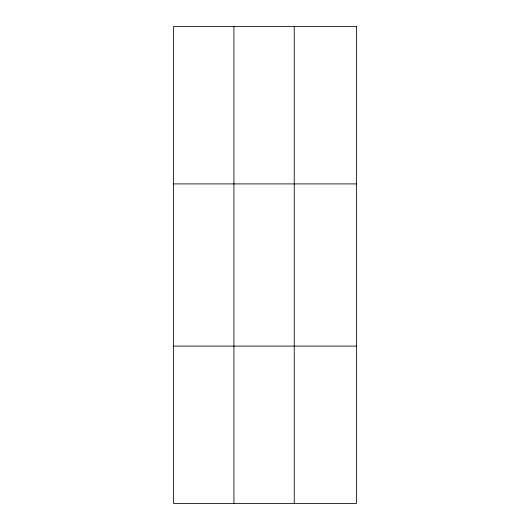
<?xml version="1.0" encoding="UTF-8"?>
<svg xmlns="http://www.w3.org/2000/svg" width="530" height="530" viewBox="0 0 530 530"><rect width="100%" height="100%" fill="white"/><g stroke="black" fill="none" stroke-linecap="round" stroke-linejoin="round"><path stroke-width="0.79" d="M233.929 503.5L233.929 26.5M294.243 503.5L294.243 26.5M173.608 183.91L356.392 183.91M173.608 346.09L356.392 346.09M356.392 26.5L356.392 503.5L173.608 503.5L173.608 26.5L356.392 26.5"/></g></svg>
